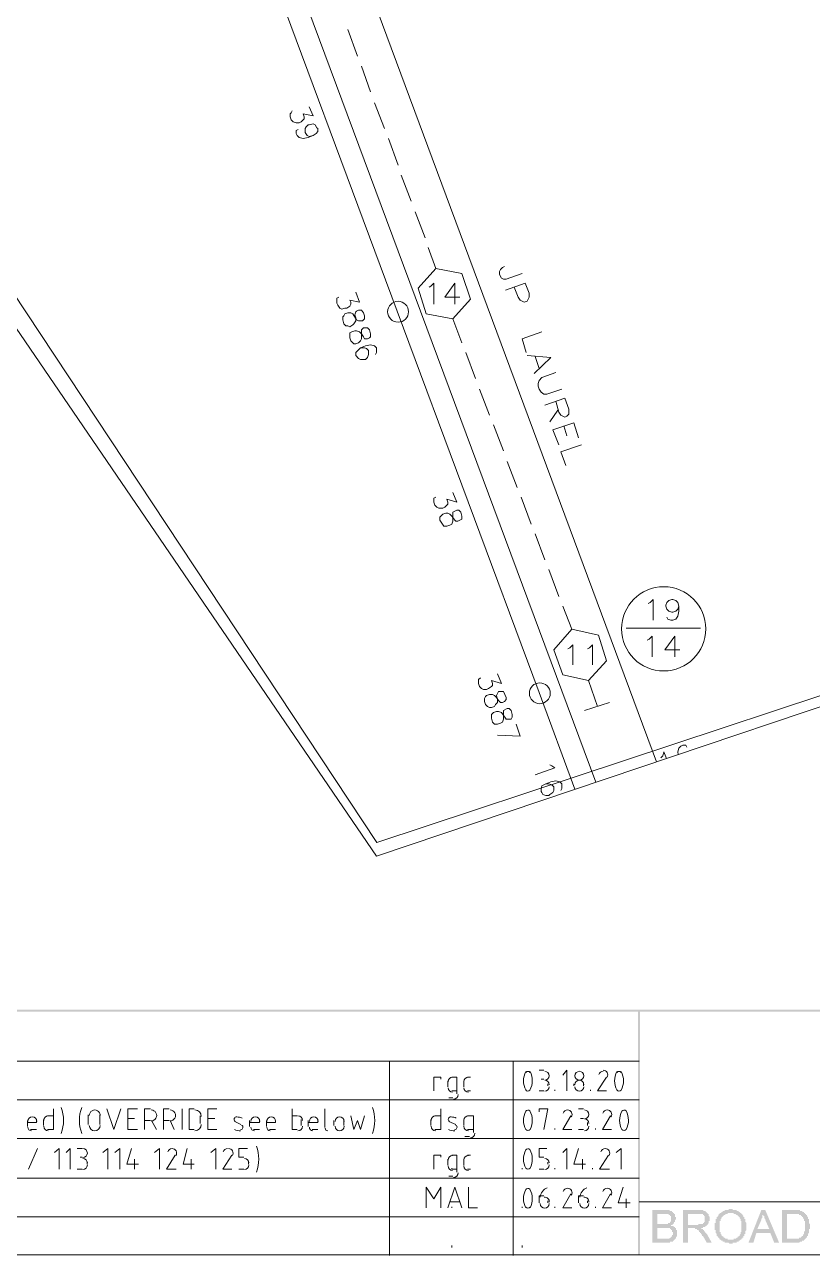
# Model space of a CAD drawing. Header units: millimetres. Extents: x 3.6 to 37.8, y 0.6 to 28.7.
# Drawn here: x 29.47 to 32.78, y 0.59 to 5.77 of the extents above; entities that cross this region are included whole.
import ezdxf

# ---------------------------------------------------------------- set-up
doc = ezdxf.new("R2010")
doc.units = ezdxf.units.MM
for name, color, linetype in [('PDF_Batangas$Geomap$BOUNDARY-NODE', 3, 'Continuous'), ('PDF_Batangas$Geomap$NAME-ROAD', 7, 'Continuous'), ('PDF_Batangas$Geomap$Passives-TapOffs', 7, 'Continuous'), ('PDF_Batangas$Geomap$POLE', 7, 'Continuous'), ('PDF_Batangas$Geomap$STRAND', 7, 'Continuous'), ('PDF_Batangas$Geomap$Symbols-SelfTerminating', 7, 'Continuous'), ('PDF_FRAME-TB', 7, 'Continuous')]:
    doc.layers.add(name, color=color, linetype=linetype)
for name, color, linetype, true_color in [('PDF_Batangas$Geomap$Cable-565', 23, 'Continuous', 0xdd8a6e), ('PDF_Batangas$Geomap$ROAD', 8, 'Continuous', 0x808080), ('PDF_Batangas$Geomap$Symbols-EndOfLine', 15, 'Continuous', 0x954a4a)]:
    doc.layers.add(name, color=color, linetype=linetype, true_color=true_color)

msp = doc.modelspace()

# ---------------------------------------------------------------- hatches: boundary and pattern name
at = {"layer": 'PDF_FRAME-TB', "true_color": 0x808080, "transparency": 33554559}
h = msp.add_hatch(color=8, dxfattribs=at)
h.paths.add_polyline_path([(32.11, 0.6474), (32.11, 0.7849), (32.1641, 0.7849), (32.1641, 0.7849), (32.1683, 0.7849), (32.1683, 0.7849), (32.1725, 0.7849), (32.1725, 0.7849), (32.1766, 0.7849), (32.1766, 0.7849), (32.1808, 0.7849), (32.1808, 0.7849), (32.1808, 0.7849), (32.185, 0.7807), (32.185, 0.7807), (32.1891, 0.7807), (32.1891, 0.7807), (32.1891, 0.7807), (32.1933, 0.7807), (32.1933, 0.7766), (32.1933, 0.7766), (32.1975, 0.7766), (32.1975, 0.7766), (32.1975, 0.7724), (32.2017, 0.7724), (32.2017, 0.7724), (32.2017, 0.7682), (32.2017, 0.7682), (32.2058, 0.7682), (32.2058, 0.7641), (32.2058, 0.7641), (32.2058, 0.7599), (32.2058, 0.7599), (32.2058, 0.7557), (32.2058, 0.7557), (32.21, 0.7557), (32.21, 0.7516), (32.21, 0.7516), (32.21, 0.7516), (32.21, 0.7474), (32.21, 0.7474), (32.2058, 0.7432), (32.2058, 0.7432), (32.2058, 0.7391), (32.2058, 0.7391), (32.2058, 0.7391), (32.2058, 0.7349), (32.2017, 0.7349), (32.2017, 0.7349), (32.2017, 0.7307), (32.2017, 0.7307), (32.2017, 0.7307), (32.1975, 0.7265), (32.1975, 0.7265), (32.1975, 0.7265), (32.1933, 0.7224), (32.1933, 0.7224), (32.1891, 0.7224), (32.1891, 0.7224), (32.1891, 0.7224), (32.1891, 0.7182), (32.1933, 0.7182), (32.1933, 0.7182), (32.1975, 0.7182), (32.1975, 0.7182), (32.2017, 0.714), (32.2017, 0.714), (32.2017, 0.714), (32.2058, 0.714), (32.2058, 0.7099), (32.2058, 0.7099), (32.21, 0.7099), (32.21, 0.7099), (32.21, 0.7057), (32.21, 0.7057), (32.21, 0.7015), (32.21, 0.7015), (32.2142, 0.7015), (32.2142, 0.6974), (32.2142, 0.6974), (32.2142, 0.6932), (32.2142, 0.6932), (32.2142, 0.689), (32.2142, 0.689), (32.2142, 0.689), (32.2142, 0.6849), (32.2142, 0.6849), (32.2142, 0.6807), (32.2142, 0.6807), (32.2142, 0.6765), (32.2142, 0.6765), (32.2142, 0.6724), (32.2142, 0.6724), (32.21, 0.6724), (32.21, 0.6682), (32.21, 0.6682), (32.21, 0.664), (32.2058, 0.664), (32.2058, 0.664), (32.2058, 0.6599), (32.2058, 0.6599), (32.2017, 0.6599), (32.2017, 0.6557), (32.2017, 0.6557), (32.1975, 0.6557), (32.1975, 0.6557), (32.1975, 0.6515), (32.1933, 0.6515), (32.1933, 0.6515), (32.1891, 0.6515), (32.1891, 0.6515), (32.185, 0.6515), (32.185, 0.6515), (32.185, 0.6474), (32.1808, 0.6474), (32.1808, 0.6474), (32.1808, 0.6474), (32.1766, 0.6474), (32.1766, 0.6474), (32.1725, 0.6474), (32.1725, 0.6474), (32.1683, 0.6474), (32.1683, 0.6474), (32.1641, 0.6474), (32.1641, 0.6474)], flags=0)
h.paths.add_polyline_path([(32.1308, 0.7265), (32.16, 0.7265), (32.16, 0.7265), (32.1641, 0.7265), (32.1641, 0.7265), (32.1683, 0.7265), (32.1683, 0.7265), (32.1725, 0.7265), (32.1725, 0.7265), (32.1766, 0.7265), (32.1766, 0.7307), (32.1766, 0.7307), (32.1766, 0.7307), (32.1808, 0.7307), (32.1808, 0.7307), (32.185, 0.7307), (32.185, 0.7349), (32.185, 0.7349), (32.185, 0.7349), (32.1891, 0.7391), (32.1891, 0.7391), (32.1891, 0.7391), (32.1891, 0.7432), (32.1891, 0.7432), (32.1891, 0.7474), (32.1891, 0.7474), (32.1891, 0.7516), (32.1891, 0.7516), (32.1891, 0.7516), (32.1891, 0.7557), (32.1891, 0.7557), (32.1891, 0.7599), (32.185, 0.7599), (32.185, 0.7599), (32.185, 0.7641), (32.185, 0.7641), (32.1808, 0.7641), (32.1808, 0.7641), (32.1766, 0.7682), (32.1766, 0.7682), (32.1766, 0.7682), (32.1766, 0.7682), (32.1725, 0.7682), (32.1725, 0.7682), (32.1683, 0.7682), (32.1683, 0.7682), (32.1683, 0.7682), (32.1641, 0.7682), (32.16, 0.7682), (32.16, 0.7682), (32.1558, 0.7682), (32.1308, 0.7682)], flags=0)
h.paths.add_polyline_path([(32.1308, 0.664), (32.1641, 0.664), (32.1641, 0.664), (32.1683, 0.664), (32.1725, 0.664), (32.1725, 0.664), (32.1725, 0.664), (32.1766, 0.664), (32.1766, 0.664), (32.1766, 0.664), (32.1808, 0.664), (32.1808, 0.664), (32.185, 0.6682), (32.185, 0.6682), (32.185, 0.6682), (32.1891, 0.6682), (32.1891, 0.6682), (32.1891, 0.6724), (32.1933, 0.6724), (32.1933, 0.6765), (32.1933, 0.6765), (32.1933, 0.6765), (32.1933, 0.6807), (32.1933, 0.6807), (32.1975, 0.6807), (32.1975, 0.6849), (32.1975, 0.6849), (32.1975, 0.689), (32.1975, 0.689), (32.1975, 0.6932), (32.1975, 0.6932), (32.1933, 0.6932), (32.1933, 0.6974), (32.1933, 0.6974), (32.1933, 0.7015), (32.1933, 0.7015), (32.1891, 0.7015), (32.1891, 0.7015), (32.1891, 0.7057), (32.185, 0.7057), (32.185, 0.7057), (32.185, 0.7099), (32.1808, 0.7099), (32.1808, 0.7099), (32.1808, 0.7099), (32.1766, 0.7099), (32.1766, 0.7099), (32.1766, 0.7099), (32.1725, 0.7099), (32.1725, 0.7099), (32.1683, 0.7099), (32.1683, 0.7099), (32.1641, 0.7099), (32.1641, 0.7099), (32.16, 0.7099), (32.1308, 0.7099)], flags=0)
h = msp.add_hatch(color=8, dxfattribs=at)
h.paths.add_polyline_path([(32.2392, 0.6474), (32.2392, 0.7849), (32.3017, 0.7849), (32.3058, 0.7849), (32.3058, 0.7849), (32.31, 0.7849), (32.31, 0.7849), (32.3142, 0.7849), (32.3142, 0.7849), (32.3183, 0.7849), (32.3183, 0.7849), (32.3225, 0.7849), (32.3225, 0.7849), (32.3225, 0.7849), (32.3267, 0.7807), (32.3267, 0.7807), (32.3267, 0.7807), (32.3308, 0.7807), (32.3308, 0.7807), (32.3308, 0.7807), (32.335, 0.7807), (32.335, 0.7766), (32.3392, 0.7766), (32.3392, 0.7766), (32.3392, 0.7724), (32.3434, 0.7724), (32.3434, 0.7724), (32.3434, 0.7682), (32.3434, 0.7682), (32.3475, 0.7682), (32.3475, 0.7641), (32.3475, 0.7641), (32.3475, 0.7599), (32.3475, 0.7599), (32.3475, 0.7599), (32.3517, 0.7557), (32.3517, 0.7557), (32.3517, 0.7516), (32.3517, 0.7516), (32.3517, 0.7474), (32.3517, 0.7474), (32.3517, 0.7474), (32.3517, 0.7432), (32.3517, 0.7432), (32.3517, 0.7391), (32.3475, 0.7391), (32.3475, 0.7349), (32.3475, 0.7349), (32.3475, 0.7307), (32.3475, 0.7307), (32.3475, 0.7307), (32.3434, 0.7265), (32.3434, 0.7265), (32.3434, 0.7265), (32.3434, 0.7224), (32.3392, 0.7224), (32.3392, 0.7224), (32.3392, 0.7224), (32.3392, 0.7182), (32.335, 0.7182), (32.335, 0.7182), (32.335, 0.7182), (32.3308, 0.714), (32.3308, 0.714), (32.3267, 0.714), (32.3267, 0.714), (32.3225, 0.714), (32.3225, 0.714), (32.3225, 0.7099), (32.3183, 0.7099), (32.3183, 0.7099), (32.3142, 0.7099), (32.31, 0.7099), (32.31, 0.7099), (32.3142, 0.7099), (32.3142, 0.7099), (32.3183, 0.7057), (32.3183, 0.7057), (32.3225, 0.7057), (32.3225, 0.7057), (32.3225, 0.7015), (32.3225, 0.7015), (32.3267, 0.7015), (32.3267, 0.6974), (32.3267, 0.6974), (32.3308, 0.6974), (32.3308, 0.6932), (32.3308, 0.6932), (32.3308, 0.6932), (32.335, 0.689), (32.335, 0.689), (32.335, 0.689), (32.3392, 0.6849), (32.3392, 0.6849), (32.36, 0.6474), (32.3392, 0.6474), (32.3225, 0.6765), (32.3183, 0.6765), (32.3183, 0.6807), (32.3183, 0.6807), (32.3142, 0.6849), (32.3142, 0.6849), (32.3142, 0.689), (32.3142, 0.689), (32.31, 0.689), (32.31, 0.6932), (32.31, 0.6932), (32.31, 0.6932), (32.3058, 0.6932), (32.3058, 0.6974), (32.3058, 0.6974), (32.3017, 0.7015), (32.3017, 0.7015), (32.3017, 0.7015), (32.2975, 0.7015), (32.2975, 0.7057), (32.2975, 0.7057), (32.2933, 0.7057), (32.2933, 0.7057), (32.2892, 0.7057), (32.2892, 0.7099), (32.2892, 0.7099), (32.285, 0.7099), (32.285, 0.7099), (32.2808, 0.7099), (32.2808, 0.7099), (32.2808, 0.7099), (32.26, 0.7099), (32.26, 0.6474)], flags=0)
h.paths.add_polyline_path([(32.26, 0.7224), (32.2975, 0.7224), (32.3017, 0.7224), (32.3017, 0.7224), (32.3058, 0.7265), (32.3058, 0.7265), (32.31, 0.7265), (32.31, 0.7265), (32.3142, 0.7265), (32.3142, 0.7265), (32.3142, 0.7265), (32.3183, 0.7265), (32.3183, 0.7265), (32.3183, 0.7265), (32.3225, 0.7265), (32.3225, 0.7307), (32.3225, 0.7307), (32.3267, 0.7307), (32.3267, 0.7349), (32.3267, 0.7349), (32.3267, 0.7349), (32.3308, 0.7349), (32.3308, 0.7391), (32.3308, 0.7391), (32.3308, 0.7432), (32.3308, 0.7432), (32.3308, 0.7474), (32.3308, 0.7474), (32.3308, 0.7516), (32.3308, 0.7516), (32.3308, 0.7516), (32.3308, 0.7557), (32.3308, 0.7557), (32.3308, 0.7599), (32.3267, 0.7599), (32.3267, 0.7599), (32.3267, 0.7641), (32.3267, 0.7641), (32.3225, 0.7641), (32.3225, 0.7641), (32.3225, 0.7682), (32.3183, 0.7682), (32.3183, 0.7682), (32.3142, 0.7682), (32.3142, 0.7682), (32.3142, 0.7682), (32.31, 0.7682), (32.31, 0.7682), (32.3058, 0.7682), (32.3017, 0.7682), (32.3017, 0.7682), (32.26, 0.7682)], flags=0)
h = msp.add_hatch(color=8, dxfattribs=at)
h.paths.add_polyline_path([(32.3725, 0.714), (32.3725, 0.7182), (32.3725, 0.7182), (32.3725, 0.7224), (32.3725, 0.7224), (32.3725, 0.7266), (32.3725, 0.7266), (32.3725, 0.7307), (32.3767, 0.7307), (32.3767, 0.7349), (32.3767, 0.7349), (32.3767, 0.7391), (32.3767, 0.7391), (32.3767, 0.7391), (32.3767, 0.7432), (32.3767, 0.7432), (32.3767, 0.7474), (32.3809, 0.7474), (32.3809, 0.7474), (32.3809, 0.7516), (32.3809, 0.7516), (32.3809, 0.7557), (32.3809, 0.7557), (32.385, 0.7557), (32.385, 0.7599), (32.385, 0.7599), (32.385, 0.7599), (32.3892, 0.7641), (32.3892, 0.7641), (32.3892, 0.7641), (32.3892, 0.7682), (32.3934, 0.7682), (32.3934, 0.7682), (32.3934, 0.7724), (32.3975, 0.7724), (32.3975, 0.7724), (32.3975, 0.7724), (32.4017, 0.7766), (32.4017, 0.7766), (32.4017, 0.7766), (32.4059, 0.7766), (32.4059, 0.7807), (32.41, 0.7807), (32.41, 0.7807), (32.41, 0.7807), (32.4142, 0.7807), (32.4142, 0.7849), (32.4184, 0.7849), (32.4184, 0.7849), (32.4184, 0.7849), (32.4225, 0.7849), (32.4225, 0.7849), (32.4267, 0.7849), (32.4267, 0.7849), (32.4309, 0.7849), (32.4309, 0.7891), (32.435, 0.7891), (32.435, 0.7891), (32.4392, 0.7891), (32.4392, 0.7891), (32.4392, 0.7891), (32.4434, 0.7891), (32.4434, 0.7891), (32.4434, 0.7891), (32.4475, 0.7891), (32.4475, 0.7849), (32.4517, 0.7849), (32.4517, 0.7849), (32.4559, 0.7849), (32.4559, 0.7849), (32.46, 0.7849), (32.46, 0.7849), (32.4642, 0.7849), (32.4642, 0.7849), (32.4642, 0.7807), (32.4684, 0.7807), (32.4684, 0.7807), (32.4725, 0.7807), (32.4725, 0.7807), (32.4725, 0.7766), (32.4767, 0.7766), (32.4767, 0.7766), (32.4767, 0.7766), (32.4809, 0.7724), (32.4809, 0.7724), (32.485, 0.7724), (32.485, 0.7724), (32.485, 0.7682), (32.4892, 0.7682), (32.4892, 0.7682), (32.4892, 0.7641), (32.4892, 0.7641), (32.4934, 0.7599), (32.4934, 0.7599), (32.4934, 0.7599), (32.4934, 0.7557), (32.4976, 0.7557), (32.4976, 0.7557), (32.4976, 0.7516), (32.4976, 0.7516), (32.4976, 0.7516), (32.4976, 0.7474), (32.5017, 0.7474), (32.5017, 0.7432), (32.5017, 0.7432), (32.5017, 0.7391), (32.5017, 0.7391), (32.5017, 0.7391), (32.5017, 0.7349), (32.5017, 0.7349), (32.5059, 0.7307), (32.5059, 0.7307), (32.5059, 0.7266), (32.5059, 0.7266), (32.5059, 0.7224), (32.5059, 0.7224), (32.5059, 0.7182), (32.5059, 0.7182), (32.5059, 0.714), (32.5059, 0.714), (32.5059, 0.7099), (32.5059, 0.7099), (32.5059, 0.7099), (32.5059, 0.7057), (32.5059, 0.7057), (32.5059, 0.7015), (32.5059, 0.7015), (32.5017, 0.6974), (32.5017, 0.6974), (32.5017, 0.6932), (32.5017, 0.6932), (32.5017, 0.689), (32.5017, 0.689), (32.5017, 0.689), (32.5017, 0.6849), (32.4976, 0.6849), (32.4976, 0.6807), (32.4976, 0.6807), (32.4976, 0.6807), (32.4976, 0.6765), (32.4976, 0.6765), (32.4934, 0.6765), (32.4934, 0.6724), (32.4934, 0.6724), (32.4934, 0.6682), (32.4892, 0.6682), (32.4892, 0.6682), (32.4892, 0.664), (32.485, 0.664), (32.485, 0.664), (32.485, 0.6599), (32.4809, 0.6599), (32.4809, 0.6599), (32.4809, 0.6599), (32.4767, 0.6557), (32.4767, 0.6557), (32.4767, 0.6557), (32.4725, 0.6557), (32.4725, 0.6515), (32.4725, 0.6515), (32.4684, 0.6515), (32.4684, 0.6515), (32.4642, 0.6515), (32.4642, 0.6515), (32.4642, 0.6474), (32.46, 0.6474), (32.46, 0.6474), (32.4559, 0.6474), (32.4559, 0.6474), (32.4517, 0.6474), (32.4517, 0.6474), (32.4475, 0.6474), (32.4475, 0.6474), (32.4475, 0.6432), (32.4434, 0.6432), (32.4434, 0.6432), (32.4392, 0.6432), (32.4392, 0.6432), (32.4392, 0.6432), (32.435, 0.6432), (32.435, 0.6432), (32.4309, 0.6474), (32.4309, 0.6474), (32.4267, 0.6474), (32.4267, 0.6474), (32.4225, 0.6474), (32.4225, 0.6474), (32.4184, 0.6474), (32.4184, 0.6474), (32.4184, 0.6474), (32.4142, 0.6474), (32.4142, 0.6515), (32.41, 0.6515), (32.41, 0.6515), (32.41, 0.6515), (32.4059, 0.6515), (32.4059, 0.6557), (32.4059, 0.6557), (32.4017, 0.6557), (32.4017, 0.6557), (32.4017, 0.6557), (32.3975, 0.6599), (32.3975, 0.6599), (32.3934, 0.6599), (32.3934, 0.664), (32.3934, 0.664), (32.3934, 0.664), (32.3892, 0.6682), (32.3892, 0.6682), (32.3892, 0.6682), (32.385, 0.6724), (32.385, 0.6724), (32.385, 0.6724), (32.385, 0.6765), (32.3809, 0.6765), (32.3809, 0.6807), (32.3809, 0.6807), (32.3809, 0.6807), (32.3809, 0.6849), (32.3809, 0.6849), (32.3767, 0.689), (32.3767, 0.689), (32.3767, 0.689), (32.3767, 0.6932), (32.3767, 0.6932), (32.3767, 0.6974), (32.3767, 0.6974), (32.3767, 0.7015), (32.3725, 0.7015), (32.3725, 0.7057), (32.3725, 0.7057), (32.3725, 0.7057), (32.3725, 0.7099), (32.3725, 0.7099), (32.3725, 0.714), (32.3725, 0.714)], flags=0)
h.paths.add_polyline_path([(32.3934, 0.714), (32.3934, 0.7099), (32.3934, 0.7099), (32.3934, 0.7057), (32.3934, 0.7057), (32.3934, 0.7015), (32.3934, 0.7015), (32.3934, 0.7015), (32.3934, 0.6974), (32.3934, 0.6974), (32.3934, 0.6932), (32.3975, 0.6932), (32.3975, 0.689), (32.3975, 0.689), (32.3975, 0.689), (32.3975, 0.6849), (32.3975, 0.6849), (32.4017, 0.6807), (32.4017, 0.6807), (32.4017, 0.6807), (32.4017, 0.6765), (32.4059, 0.6765), (32.4059, 0.6765), (32.4059, 0.6765), (32.4059, 0.6724), (32.41, 0.6724), (32.41, 0.6724), (32.41, 0.6682), (32.4142, 0.6682), (32.4142, 0.6682), (32.4142, 0.6682), (32.4184, 0.664), (32.4184, 0.664), (32.4225, 0.664), (32.4225, 0.664), (32.4225, 0.664), (32.4267, 0.664), (32.4267, 0.6599), (32.4309, 0.6599), (32.4309, 0.6599), (32.435, 0.6599), (32.435, 0.6599), (32.4392, 0.6599), (32.4392, 0.6599), (32.4392, 0.6599), (32.4434, 0.6599), (32.4434, 0.6599), (32.4434, 0.6599), (32.4475, 0.6599), (32.4475, 0.6599), (32.4517, 0.6599), (32.4517, 0.664), (32.4559, 0.664), (32.4559, 0.664), (32.4559, 0.664), (32.46, 0.664), (32.46, 0.664), (32.4642, 0.6682), (32.4642, 0.6682), (32.4642, 0.6682), (32.4684, 0.6682), (32.4684, 0.6724), (32.4684, 0.6724), (32.4725, 0.6724), (32.4725, 0.6765), (32.4725, 0.6765), (32.4725, 0.6765), (32.4767, 0.6765), (32.4767, 0.6807), (32.4767, 0.6807), (32.4767, 0.6807), (32.4809, 0.6849), (32.4809, 0.6849), (32.4809, 0.6849), (32.4809, 0.689), (32.4809, 0.689), (32.4809, 0.6932), (32.485, 0.6932), (32.485, 0.6932), (32.485, 0.6974), (32.485, 0.6974), (32.485, 0.7015), (32.485, 0.7015), (32.485, 0.7057), (32.485, 0.7057), (32.485, 0.7099), (32.485, 0.7099), (32.485, 0.714), (32.485, 0.714), (32.485, 0.714), (32.485, 0.7182), (32.485, 0.7224), (32.485, 0.7224), (32.485, 0.7224), (32.485, 0.7266), (32.485, 0.7266), (32.485, 0.7307), (32.485, 0.7307), (32.485, 0.7349), (32.485, 0.7349), (32.485, 0.7391), (32.485, 0.7391), (32.4809, 0.7391), (32.4809, 0.7432), (32.4809, 0.7432), (32.4809, 0.7474), (32.4809, 0.7474), (32.4809, 0.7474), (32.4767, 0.7516), (32.4767, 0.7516), (32.4767, 0.7557), (32.4767, 0.7557), (32.4725, 0.7557), (32.4725, 0.7599), (32.4725, 0.7599), (32.4684, 0.7599), (32.4684, 0.7641), (32.4684, 0.7641), (32.4642, 0.7641), (32.4642, 0.7641), (32.4642, 0.7641), (32.46, 0.7682), (32.46, 0.7682), (32.4559, 0.7682), (32.4559, 0.7682), (32.4559, 0.7682), (32.4517, 0.7682), (32.4517, 0.7724), (32.4475, 0.7724), (32.4475, 0.7724), (32.4434, 0.7724), (32.4434, 0.7724), (32.4392, 0.7724), (32.4392, 0.7724), (32.4392, 0.7724), (32.435, 0.7724), (32.435, 0.7724), (32.4309, 0.7724), (32.4309, 0.7724), (32.4267, 0.7724), (32.4267, 0.7682), (32.4225, 0.7682), (32.4225, 0.7682), (32.4225, 0.7682), (32.4184, 0.7682), (32.4184, 0.7682), (32.4142, 0.7641), (32.4142, 0.7641), (32.4142, 0.7641), (32.41, 0.7641), (32.41, 0.7599), (32.41, 0.7599), (32.4059, 0.7599), (32.4059, 0.7599), (32.4059, 0.7557), (32.4059, 0.7557), (32.4017, 0.7557), (32.4017, 0.7557), (32.4017, 0.7516), (32.4017, 0.7516), (32.4017, 0.7516), (32.3975, 0.7474), (32.3975, 0.7474), (32.3975, 0.7474), (32.3975, 0.7432), (32.3975, 0.7432), (32.3975, 0.7391), (32.3934, 0.7391), (32.3934, 0.7349), (32.3934, 0.7349), (32.3934, 0.7349), (32.3934, 0.7307), (32.3934, 0.7307), (32.3934, 0.7266), (32.3934, 0.7266), (32.3934, 0.7224), (32.3934, 0.7182), (32.3934, 0.7182), (32.3934, 0.714), (32.3934, 0.714)], flags=0)
h = msp.add_hatch(color=8, dxfattribs=at)
h.paths.add_polyline_path([(32.5142, 0.6474), (32.5684, 0.7849), (32.5851, 0.7849), (32.6434, 0.6474), (32.6226, 0.6474), (32.6059, 0.689), (32.5476, 0.689), (32.5351, 0.6474)], flags=0)
h.paths.add_polyline_path([(32.5517, 0.7057), (32.6017, 0.7057), (32.5851, 0.7432), (32.5851, 0.7432), (32.5851, 0.7474), (32.5851, 0.7474), (32.5809, 0.7516), (32.5809, 0.7516), (32.5809, 0.7557), (32.5809, 0.7557), (32.5809, 0.7599), (32.5809, 0.7599), (32.5767, 0.7599), (32.5767, 0.7641), (32.5767, 0.7641), (32.5767, 0.7682), (32.5767, 0.7682), (32.5767, 0.7682), (32.5767, 0.7724), (32.5767, 0.7682), (32.5767, 0.7682), (32.5767, 0.7641), (32.5726, 0.7641), (32.5726, 0.7599), (32.5726, 0.7599), (32.5726, 0.7557), (32.5726, 0.7557), (32.5726, 0.7557), (32.5726, 0.7516), (32.5726, 0.7516), (32.5684, 0.7474), (32.5684, 0.7474), (32.5684, 0.7432), (32.5684, 0.7432)], flags=0)
h = msp.add_hatch(color=8, dxfattribs=at)
h.paths.add_polyline_path([(32.6559, 0.6474), (32.6559, 0.7849), (32.7059, 0.7849), (32.7059, 0.7849), (32.7101, 0.7849), (32.7101, 0.7849), (32.7143, 0.7849), (32.7143, 0.7849), (32.7184, 0.7849), (32.7184, 0.7849), (32.7226, 0.7849), (32.7226, 0.7849), (32.7268, 0.7849), (32.7268, 0.7849), (32.7268, 0.7849), (32.7309, 0.7849), (32.7309, 0.7807), (32.7351, 0.7807), (32.7351, 0.7807), (32.7351, 0.7807), (32.7393, 0.7807), (32.7393, 0.7807), (32.7434, 0.7766), (32.7434, 0.7766), (32.7434, 0.7766), (32.7476, 0.7766), (32.7476, 0.7724), (32.7476, 0.7724), (32.7518, 0.7724), (32.7518, 0.7724), (32.7518, 0.7682), (32.7559, 0.7682), (32.7559, 0.7682), (32.7559, 0.7641), (32.7601, 0.7641), (32.7601, 0.7641), (32.7601, 0.7599), (32.7601, 0.7599), (32.7643, 0.7557), (32.7643, 0.7557), (32.7643, 0.7557), (32.7643, 0.7516), (32.7643, 0.7516), (32.7643, 0.7516), (32.7643, 0.7474), (32.7684, 0.7474), (32.7684, 0.7432), (32.7684, 0.7432), (32.7684, 0.7432), (32.7684, 0.7391), (32.7684, 0.7391), (32.7684, 0.7349), (32.7684, 0.7349), (32.7684, 0.7307), (32.7684, 0.7307), (32.7726, 0.7265), (32.7726, 0.7265), (32.7726, 0.7224), (32.7726, 0.7224), (32.7726, 0.7182), (32.7726, 0.7182), (32.7726, 0.7182), (32.7726, 0.714), (32.7726, 0.714), (32.7726, 0.7099), (32.7726, 0.7099), (32.7726, 0.7057), (32.7684, 0.7057), (32.7684, 0.7015), (32.7684, 0.7015), (32.7684, 0.6974), (32.7684, 0.6974), (32.7684, 0.6974), (32.7684, 0.6932), (32.7684, 0.6932), (32.7684, 0.689), (32.7684, 0.689), (32.7684, 0.689), (32.7643, 0.6849), (32.7643, 0.6849), (32.7643, 0.6807), (32.7643, 0.6807), (32.7643, 0.6765), (32.7601, 0.6765), (32.7601, 0.6724), (32.7601, 0.6724), (32.7601, 0.6724), (32.7601, 0.6682), (32.7559, 0.6682), (32.7559, 0.6682), (32.7559, 0.664), (32.7559, 0.664), (32.7518, 0.664), (32.7518, 0.6599), (32.7518, 0.6599), (32.7476, 0.6599), (32.7476, 0.6599), (32.7476, 0.6557), (32.7434, 0.6557), (32.7434, 0.6557), (32.7434, 0.6557), (32.7393, 0.6557), (32.7393, 0.6515), (32.7393, 0.6515), (32.7351, 0.6515), (32.7351, 0.6515), (32.7309, 0.6515), (32.7309, 0.6515), (32.7309, 0.6515), (32.7268, 0.6474), (32.7268, 0.6474), (32.7226, 0.6474), (32.7226, 0.6474), (32.7184, 0.6474), (32.7184, 0.6474), (32.7143, 0.6474), (32.7143, 0.6474), (32.7143, 0.6474), (32.7101, 0.6474), (32.7101, 0.6474), (32.7059, 0.6474)], flags=0)
h.paths.add_polyline_path([(32.6768, 0.664), (32.7059, 0.664), (32.7059, 0.664), (32.7101, 0.664), (32.7101, 0.664), (32.7143, 0.664), (32.7143, 0.664), (32.7184, 0.664), (32.7184, 0.664), (32.7226, 0.664), (32.7226, 0.664), (32.7226, 0.664), (32.7268, 0.664), (32.7268, 0.6682), (32.7268, 0.6682), (32.7309, 0.6682), (32.7309, 0.6682), (32.7351, 0.6682), (32.7351, 0.6724), (32.7351, 0.6724), (32.7393, 0.6724), (32.7393, 0.6724), (32.7393, 0.6765), (32.7393, 0.6765), (32.7434, 0.6765), (32.7434, 0.6807), (32.7434, 0.6807), (32.7434, 0.6807), (32.7476, 0.6849), (32.7476, 0.6849), (32.7476, 0.689), (32.7476, 0.689), (32.7476, 0.689), (32.7476, 0.6932), (32.7476, 0.6932), (32.7518, 0.6974), (32.7518, 0.6974), (32.7518, 0.6974), (32.7518, 0.7015), (32.7518, 0.7015), (32.7518, 0.7057), (32.7518, 0.7057), (32.7518, 0.7099), (32.7518, 0.7099), (32.7518, 0.714), (32.7518, 0.714), (32.7518, 0.7182), (32.7518, 0.7182), (32.7518, 0.7224), (32.7518, 0.7224), (32.7518, 0.7265), (32.7518, 0.7265), (32.7518, 0.7307), (32.7518, 0.7307), (32.7518, 0.7349), (32.7518, 0.7349), (32.7518, 0.7391), (32.7476, 0.7391), (32.7476, 0.7432), (32.7476, 0.7432), (32.7476, 0.7432), (32.7476, 0.7474), (32.7476, 0.7474), (32.7476, 0.7474), (32.7434, 0.7516), (32.7434, 0.7516), (32.7434, 0.7516), (32.7434, 0.7557), (32.7434, 0.7557), (32.7393, 0.7557), (32.7393, 0.7599), (32.7393, 0.7599), (32.7351, 0.7599), (32.7351, 0.7641), (32.7351, 0.7641), (32.7309, 0.7641), (32.7309, 0.7641), (32.7268, 0.7641), (32.7268, 0.7641), (32.7268, 0.7682), (32.7268, 0.7682), (32.7226, 0.7682), (32.7226, 0.7682), (32.7226, 0.7682), (32.7184, 0.7682), (32.7184, 0.7682), (32.7143, 0.7682), (32.7143, 0.7682), (32.7101, 0.7682), (32.7059, 0.7682), (32.7059, 0.7682), (32.7059, 0.7682), (32.6768, 0.7682)], flags=0)

# ---------------------------------------------------------------- linework, layer by layer
at = {"layer": 'PDF_Batangas$Geomap$BOUNDARY-NODE', "lineweight": 0}
msp.add_lwpolyline([(16.5246, 24.3841), (26.7411, 28.4328), (28.6664, 23.1193), (30.571, 23.8694), (32.0671, 19.6145), (30.025, 18.7185), (30.2146, 17.9288), (34.6967, 7.5935), (33.2319, 6.1433), (34.0758, 3.3657), (30.9523, 2.3301), (27.237, 7.9457), (12.4385, 6.5808), (10.3402, 10.2649), (8.817, 10.1232)], dxfattribs=at)
at = {"layer": 'PDF_Batangas$Geomap$Cable-565', "lineweight": 13}
for points in [[(30.871, 5.6369), (30.8293, 5.7494)], [(30.9252, 5.4869), (30.8877, 5.5952)], [(30.9835, 5.3327), (30.9419, 5.4411)], [(31.0419, 5.1785), (31.0002, 5.291)], [(31.096, 5.0285), (31.0544, 5.1368)], [(31.1544, 4.8743), (31.1127, 4.9826)], [(31.2002, 4.7451), (31.1669, 4.8326)], [(31.3086, 4.4325), (31.2711, 4.5326)], [(31.3669, 4.2825), (31.3253, 4.3909)], [(31.4253, 4.1283), (31.3836, 4.2367)], [(31.4836, 3.9783), (31.4419, 4.0866)], [(31.542, 3.8241), (31.5003, 3.9324)], [(31.6003, 3.6699), (31.5586, 3.7824)], [(31.6587, 3.5199), (31.617, 3.6282)], [(31.717, 3.3657), (31.6753, 3.4782)], [(31.7712, 3.2281), (31.7337, 3.324)]]:
    msp.add_lwpolyline(points, dxfattribs=at)
at = {"layer": 'PDF_Batangas$Geomap$NAME-ROAD', "lineweight": 9}
for points in [[(31.5628, 4.7243), (31.4961, 4.6993), (31.4836, 4.6993), (31.4753, 4.7034), (31.4669, 4.7201), (31.4669, 4.7326), (31.4711, 4.7409), (31.4795, 4.7493), (31.4878, 4.7534)], [(31.492, 4.6534), (31.5753, 4.6826), (31.592, 4.6409), (31.592, 4.6242), (31.5836, 4.6076), (31.5711, 4.6034), (31.5545, 4.6117), (31.5461, 4.6242), (31.5295, 4.6659)], [(31.5795, 4.3909), (31.5628, 4.4492), (31.6461, 4.4784)], [(31.5836, 4.3784), (31.6837, 4.37), (31.6128, 4.3033)], [(31.6336, 4.3242), (31.617, 4.3742)], [(31.7295, 4.2367), (31.667, 4.2158), (31.6545, 4.2158), (31.642, 4.2242), (31.6336, 4.2367), (31.6295, 4.2492), (31.6295, 4.2617), (31.6336, 4.2742), (31.6461, 4.2867), (31.7045, 4.3075)], [(31.6587, 4.17), (31.742, 4.1992), (31.7587, 4.1533), (31.7587, 4.1325), (31.7503, 4.1241), (31.742, 4.12), (31.7253, 4.1283), (31.717, 4.1408), (31.7045, 4.1867)], [(31.6795, 4.0991), (31.7128, 4.1491)], [(31.717, 4.0033), (31.692, 4.0658), (31.7795, 4.095), (31.8003, 4.0325)], [(31.7503, 4.0408), (31.7378, 4.0825)], [(31.7462, 3.9158), (31.7253, 3.9741), (31.8128, 4.0033)]]:
    msp.add_lwpolyline(points, dxfattribs=at)
at = {"layer": 'PDF_Batangas$Geomap$Passives-TapOffs', "lineweight": 9}
for points in [[(31.1252, 4.6617), (31.2002, 4.7451), (31.3086, 4.7243), (31.3461, 4.6159), (31.2711, 4.5326), (31.1586, 4.5534)], [(31.6962, 3.1406), (31.7712, 3.2281), (31.8837, 3.2031), (31.917, 3.0948), (31.842, 3.0114), (31.7337, 3.0364)]]:
    msp.add_lwpolyline(points, close=True, dxfattribs=at)
for points in [[(31.1711, 4.6659), (31.1794, 4.6701), (31.1919, 4.6826), (31.1919, 4.5951)], [(31.3003, 4.6242), (31.2377, 4.6242), (31.2794, 4.6826), (31.2794, 4.5951)], [(31.7545, 3.1448), (31.7628, 3.149), (31.7753, 3.1615), (31.7753, 3.0781)], [(31.8378, 3.1448), (31.8462, 3.149), (31.8587, 3.1615), (31.8587, 3.0781)]]:
    msp.add_lwpolyline(points, dxfattribs=at)
at = {"layer": 'PDF_Batangas$Geomap$POLE', "lineweight": 0}
for points in [[(30.8627, 4.6451), (30.8793, 4.6034), (30.8377, 4.6117), (30.8418, 4.6034), (30.8418, 4.5951), (30.8377, 4.5867), (30.8252, 4.5784), (30.8168, 4.5784), (30.8043, 4.5742), (30.796, 4.5784), (30.7877, 4.5909), (30.7835, 4.5992), (30.7835, 4.6201), (30.7918, 4.6242)], [(30.8835, 4.4117), (30.9043, 4.42), (30.9252, 4.4242), (30.9419, 4.42), (30.9502, 4.4117), (30.9502, 4.3909), (30.946, 4.3825)], [(31.4586, 3.0406), (31.4753, 2.9989), (31.4336, 3.0114), (31.4378, 2.9989), (31.4378, 2.9906), (31.4336, 2.9864), (31.4211, 2.9781), (31.4128, 2.9739), (31.4003, 2.9739), (31.3919, 2.9781), (31.3836, 2.9864), (31.3794, 2.9989), (31.3794, 3.0156), (31.3878, 3.0239)], [(31.5378, 2.8281), (31.5545, 2.7781), (31.4586, 2.7822)]]:
    msp.add_lwpolyline(points, dxfattribs=at)
for points in [[(30.896, 4.5576), (30.9002, 4.5451), (30.9002, 4.5326), (30.8918, 4.5242), (30.8752, 4.5242), (30.8668, 4.5284), (30.8502, 4.5534), (30.8418, 4.5576), (30.8293, 4.5576), (30.8168, 4.5534), (30.8127, 4.5451), (30.8085, 4.5409), (30.8085, 4.5284), (30.8127, 4.5117), (30.821, 4.5034), (30.8293, 4.5034), (30.8377, 4.4992), (30.8502, 4.5075), (30.8543, 4.5117), (30.8627, 4.5242), (30.8627, 4.5367), (30.8585, 4.5492), (30.8627, 4.5617), (30.8668, 4.5659), (30.8752, 4.5701), (30.8877, 4.5701)], [(30.921, 4.4867), (30.9252, 4.47), (30.9252, 4.4575), (30.921, 4.4534), (30.9127, 4.4492), (30.9002, 4.4492), (30.896, 4.4575), (30.8877, 4.47), (30.8793, 4.4784), (30.8668, 4.4825), (30.8585, 4.4825), (30.846, 4.4784), (30.8377, 4.4742), (30.8377, 4.4534), (30.8418, 4.4409), (30.8543, 4.4284), (30.8627, 4.4284), (30.8752, 4.4325), (30.8835, 4.4409), (30.8877, 4.4492), (30.8877, 4.4867), (30.896, 4.495), (30.9127, 4.495)], [(30.9002, 4.4117), (30.9085, 4.4075), (30.9168, 4.3992), (30.9168, 4.3825), (30.9127, 4.37), (30.9043, 4.3617), (30.8835, 4.3617), (30.8752, 4.3659), (30.8627, 4.3784), (30.8627, 4.3909), (30.8835, 4.4117)], [(31.4836, 2.9656), (31.4961, 2.9406), (31.4961, 2.9323), (31.4878, 2.9239), (31.4795, 2.9198), (31.4711, 2.9198), (31.4628, 2.9281), (31.4544, 2.9406), (31.4461, 2.9489), (31.4378, 2.9531), (31.4253, 2.9531), (31.4128, 2.9489), (31.4086, 2.9448), (31.4044, 2.9364), (31.4044, 2.9239), (31.4086, 2.9114), (31.4169, 2.9031), (31.4253, 2.8989), (31.4336, 2.8989), (31.4461, 2.9031), (31.4503, 2.9114), (31.4586, 2.9198), (31.4586, 2.9323), (31.4544, 2.9489), (31.4628, 2.9656)], [(31.517, 2.8864), (31.5211, 2.8697), (31.5211, 2.8572), (31.517, 2.8489), (31.4961, 2.8489), (31.492, 2.8531), (31.4753, 2.8781), (31.4628, 2.8823), (31.4544, 2.8823), (31.4419, 2.8781), (31.4336, 2.8697), (31.4336, 2.8531), (31.4378, 2.8364), (31.4461, 2.8281), (31.4586, 2.8281), (31.4711, 2.8322), (31.4795, 2.8364), (31.4836, 2.8489), (31.4836, 2.8864), (31.5003, 2.8948), (31.5086, 2.8948)]]:
    msp.add_lwpolyline(points, close=True, dxfattribs=at)
for centre in [(31.041, 4.5628), (31.6369, 2.9583)]:
    msp.add_circle(centre, 0.0438, dxfattribs=at)
at = {"layer": 'PDF_Batangas$Geomap$ROAD', "lineweight": 0}
for points in [[(31.8726, 2.5845), (29.2832, 9.5376), (29.1957, 9.7877), (27.0328, 16.0305), (26.9119, 16.4056), (26.3327, 18.2726)], [(30.821, 6.187), (32.1276, 2.6704)]]:
    msp.add_lwpolyline(points, dxfattribs=at)
at = {"layer": 'PDF_Batangas$Geomap$STRAND', "color": 254, "lineweight": 0, "true_color": 0xdcdcdc}
msp.add_lwpolyline([(32.7338, 8.3166), (31.7628, 7.4331), (30.4251, 6.212), (31.0377, 4.5659), (31.6336, 2.9614), (31.7843, 2.5547)], dxfattribs=at)
at = {"layer": 'PDF_Batangas$Geomap$STRAND', "lineweight": 0}
for points in [[(30.6668, 5.4244), (30.6835, 5.3869), (30.6418, 5.3952), (30.646, 5.3827), (30.646, 5.3744), (30.6335, 5.3619), (30.6251, 5.3577), (30.6126, 5.3577), (30.6001, 5.3619), (30.5918, 5.3702), (30.5876, 5.3827), (30.5876, 5.3952), (30.5918, 5.3994), (30.596, 5.4077)], [(30.6835, 5.3035), (30.6626, 5.2952), (30.6418, 5.291), (30.6251, 5.2952), (30.6168, 5.3035), (30.6126, 5.3119), (30.6126, 5.3244), (30.621, 5.3285)], [(31.2711, 3.8033), (31.2877, 3.7616), (31.2461, 3.7741), (31.2502, 3.7616), (31.2502, 3.7532), (31.2377, 3.7407), (31.2294, 3.7366), (31.2127, 3.7366), (31.2044, 3.7407), (31.1961, 3.7491), (31.1919, 3.7616), (31.1919, 3.7782), (31.2002, 3.7824)], [(32.1462, 2.6864), (32.1546, 2.6947), (32.1587, 2.7114), (32.1691, 2.6843)], [(32.2191, 2.7012), (32.2171, 2.7114), (32.2213, 2.7281), (32.2296, 2.7364), (32.2379, 2.7406), (32.2504, 2.7406), (32.2546, 2.7322)], [(31.6795, 2.6572), (31.6878, 2.653), (31.7003, 2.6447), (31.617, 2.6155)], [(31.6628, 2.578), (31.6837, 2.5864), (31.7045, 2.5905), (31.7212, 2.5864), (31.7295, 2.578), (31.7295, 2.5572), (31.7253, 2.5489)]]:
    msp.add_lwpolyline(points, dxfattribs=at)
for points in [[(30.6668, 5.2994), (30.6585, 5.3035), (30.6501, 5.316), (30.6501, 5.3327), (30.6543, 5.341), (30.6626, 5.3494), (30.6668, 5.3494), (30.6835, 5.3535), (30.6918, 5.3494), (30.7001, 5.3369), (30.7043, 5.3327), (30.7043, 5.3202), (30.696, 5.3119), (30.6835, 5.3035)], [(31.3044, 3.7199), (31.3086, 3.7032), (31.3086, 3.6907), (31.2919, 3.6824), (31.2836, 3.6824), (31.2794, 3.6866), (31.2669, 3.7032), (31.2586, 3.7116), (31.2502, 3.7157), (31.2419, 3.7157), (31.2294, 3.7116), (31.2169, 3.6991), (31.2169, 3.6866), (31.2336, 3.6616), (31.2461, 3.6616), (31.2586, 3.6657), (31.2669, 3.6699), (31.2711, 3.6824), (31.2711, 3.7199), (31.2877, 3.7282), (31.2961, 3.7282)], [(31.6753, 2.578), (31.6878, 2.5739), (31.6962, 2.5655), (31.6962, 2.5489), (31.692, 2.5405), (31.6795, 2.5322), (31.6753, 2.528), (31.6628, 2.528), (31.6503, 2.5322), (31.6461, 2.5405), (31.642, 2.5447), (31.642, 2.5572), (31.6461, 2.5697), (31.6628, 2.578)]]:
    msp.add_lwpolyline(points, close=True, dxfattribs=at)
at = {"layer": 'PDF_Batangas$Geomap$Symbols-EndOfLine', "lineweight": 0}
for points in [[(32.0921, 3.3365), (32.1004, 3.3407), (32.1129, 3.3532), (32.1129, 3.2657)], [(32.2213, 3.324), (32.2213, 3.3032), (32.2171, 3.2823), (32.2088, 3.2698), (32.1962, 3.2657), (32.1879, 3.2657), (32.1754, 3.2698), (32.1712, 3.2782)], [(32.3129, 3.2323), (32.0004, 3.2323)], [(32.0879, 3.1823), (32.0962, 3.1865), (32.1087, 3.199), (32.1087, 3.1115)], [(32.2254, 3.1406), (32.1629, 3.1406), (32.2046, 3.199), (32.2046, 3.1115)]]:
    msp.add_lwpolyline(points, dxfattribs=at)
msp.add_lwpolyline([(32.2171, 3.3115), (32.2088, 3.3032), (32.1962, 3.299), (32.1921, 3.299), (32.1796, 3.3032), (32.1712, 3.3115), (32.1671, 3.324), (32.1671, 3.3282), (32.1712, 3.3407), (32.1796, 3.349), (32.1921, 3.3532), (32.1962, 3.3532), (32.2088, 3.349), (32.2171, 3.3407), (32.2213, 3.324)], close=True, dxfattribs=at)
msp.add_circle((32.1579, 3.2292), 0.1771, dxfattribs=at)
at = {"layer": 'PDF_Batangas$Geomap$Symbols-SelfTerminating', "lineweight": 9}
for points in [[(31.8795, 2.9031), (31.842, 3.0114)], [(31.9295, 2.9198), (31.8253, 2.8864)]]:
    msp.add_lwpolyline(points, dxfattribs=at)
at = {"layer": 'PDF_FRAME-TB', "lineweight": 0, "const_width": 0.00417}
msp.add_lwpolyline([(37.7493, 28.6849), (37.7493, 0.5964), (3.5639, 0.5964), (3.5639, 28.6849)], close=True, dxfattribs=at)
at = {"layer": 'PDF_FRAME-TB', "color": 254, "lineweight": 0, "true_color": 0xdcdcdc}
msp.add_lwpolyline([(30.9502, 2.2738), (34.1299, 3.3448), (33.2673, 6.137), (34.7425, 7.5748), (30.2667, 17.9267), (30.1209, 18.6643), (32.1421, 19.577), (30.596, 23.9528), (28.6914, 23.186), (26.7786, 28.5286), (16.2267, 24.5362), (18.823, 17.7391), (8.7336, 13.43), (7.3167, 12.6507), (8.7336, 9.9585), (10.2381, 10.1377), (12.2634, 6.4204), (27.1453, 7.8498)], close=True, dxfattribs=at)
at = {"layer": 'PDF_FRAME-TB', "color": 8, "lineweight": 0, "true_color": 0x808080}
for points in [[(26.3535, 1.4111), (32.0546, 1.4111)], [(31.0044, 1.4111), (31.0044, 0.5943)], [(31.5253, 1.4111), (31.5253, 0.5943)], [(26.3535, 1.2486), (32.0546, 1.2486)], [(26.3535, 1.0861), (32.0546, 1.0861)], [(26.3535, 0.9194), (32.0546, 0.9194)], [(32.0546, 0.8194), (37.7514, 0.8194)], [(26.3535, 0.7569), (32.0546, 0.7569)]]:
    msp.add_lwpolyline(points, dxfattribs=at)
at = {"layer": 'PDF_FRAME-TB', "lineweight": 9}
for points in [[(31.5779, 1.3673, 0.251965), (31.5779, 1.2903, 0.503957), (31.5953, 1.2892, 0.251965), (31.596, 1.3673)], [(31.6765, 1.3121, 0.414213), (31.6578, 1.3309, 1), (31.6578, 1.3684)], [(31.9613, 1.3673, 0.251965), (31.9613, 1.2903, 0.503957), (31.9787, 1.2892, 0.251965), (31.9794, 1.3673)], [(31.7695, 1.1771, 0.590549), (31.7538, 1.2058, 0.338563), (31.7356, 1.1922)], [(31.8432, 1.1496, 0.414213), (31.8245, 1.1683, 1), (31.8245, 1.2058)], [(31.9362, 1.1771, 0.590549), (31.9205, 1.2058, 0.338563), (31.9023, 1.1922)], [(30.3856, 1.1717, 0.094476), (30.3635, 1.1766, 0.787413), (30.3564, 1.1572)], [(31.2858, 1.1717, 0.094476), (31.2637, 1.1766, 0.787413), (31.2566, 1.1572)], [(30.1067, 1.0146, 0.590549), (30.0909, 1.0433, 0.338563), (30.0727, 1.0296)], [(31.9279, 1.0146, 0.590549), (31.9122, 1.0433, 0.338563), (31.894, 1.0296)], [(31.596, 0.7943, 0.251965), (31.5953, 0.8724, 0.503957), (31.5779, 0.8713, 0.251965), (31.5779, 0.7943)], [(31.7695, 0.8479, 0.590549), (31.7538, 0.8766, 0.338563), (31.7356, 0.8629)], [(31.9362, 0.8479, 0.590549), (31.9205, 0.8766, 0.338563), (31.9023, 0.8629)]]:
    msp.add_lwpolyline(points, format="xyb", dxfattribs=at)
for points in [[(31.6336, 1.3736), (31.6545, 1.3736)], [(31.7503, 1.2861), (31.7503, 1.3736), (31.7337, 1.3528)], [(31.1919, 1.2861), (31.1919, 1.3445), (31.2211, 1.3445), (31.2211, 1.3361)], [(31.2502, 1.3278), (31.2502, 1.3028)], [(31.2877, 1.2736), (31.2877, 1.3445), (31.2669, 1.3445)], [(31.3169, 1.3028), (31.3169, 1.3278)], [(31.3336, 1.3445), (31.3461, 1.3445)], [(31.6545, 1.3361), (31.642, 1.3361)], [(31.6712, 1.3153), (31.6712, 1.307)], [(31.7795, 1.307), (31.7795, 1.3153)], [(31.8212, 1.3153), (31.8212, 1.307)], [(31.917, 1.3445), (31.8795, 1.2861), (31.917, 1.2861)], [(31.2544, 1.257), (31.2711, 1.257)], [(31.2669, 1.2861), (31.2877, 1.2861)], [(31.3461, 1.2861), (31.3336, 1.2861)], [(31.6545, 1.2861), (31.6336, 1.2861)], [(31.7003, 1.2861), (31.7003, 1.2903)], [(31.8504, 1.2861), (31.8504, 1.2903)], [(29.5916, 1.2111), (29.5916, 1.1236), (29.5666, 1.1236)], [(29.8166, 1.2111), (29.8458, 1.1236), (29.875, 1.2111)], [(29.9458, 1.1236), (29.9042, 1.1236), (29.9042, 1.2111), (29.9458, 1.2111)], [(29.975, 1.1236), (29.975, 1.2111), (30, 1.2111)], [(30.0542, 1.1236), (30.0542, 1.2111), (30.0792, 1.2111)], [(30.1334, 1.1236), (30.1334, 1.2111)], [(30.1834, 1.2111), (30.1625, 1.2111), (30.1625, 1.1236), (30.1834, 1.1236)], [(30.2792, 1.1236), (30.2417, 1.1236), (30.2417, 1.2111), (30.2792, 1.2111)], [(30.596, 1.2111), (30.596, 1.1236), (30.6168, 1.1236)], [(30.7335, 1.1319), (30.7335, 1.2111)], [(31.2211, 1.2111), (31.2211, 1.1236), (31.1961, 1.1236)], [(31.6545, 1.1236), (31.6712, 1.2111), (31.6336, 1.2111), (31.6336, 1.1986)], [(31.8003, 1.2111), (31.8212, 1.2111)], [(29.4833, 1.1361), (29.4833, 1.1611)], [(29.5208, 1.1611), (29.5208, 1.1528), (29.4833, 1.1528)], [(29.5499, 1.1403), (29.5499, 1.1653)], [(29.5666, 1.1819), (29.5916, 1.1819)], [(29.7375, 1.1444), (29.7375, 1.1861)], [(29.7875, 1.1861), (29.7875, 1.1444)], [(29.9333, 1.1694), (29.9042, 1.1694)], [(30, 1.1611), (29.975, 1.1611)], [(30.0042, 1.1611), (30.025, 1.1236)], [(30.0792, 1.1611), (30.0542, 1.1611)], [(30.0834, 1.1611), (30.1, 1.1236)], [(30.2084, 1.1486), (30.2084, 1.1819)], [(30.2709, 1.1694), (30.2417, 1.1694)], [(30.3542, 1.1569), (30.3792, 1.1444)], [(30.4168, 1.1361), (30.4168, 1.1611)], [(30.4584, 1.1611), (30.4584, 1.1528), (30.4168, 1.1528)], [(30.4876, 1.1361), (30.4876, 1.1611)], [(30.5251, 1.1611), (30.5251, 1.1528), (30.4876, 1.1528)], [(30.6168, 1.1819), (30.596, 1.1819)], [(30.6335, 1.1403), (30.6335, 1.1653)], [(30.6626, 1.1361), (30.6626, 1.1611)], [(30.7043, 1.1611), (30.7043, 1.1528), (30.6626, 1.1528)], [(30.771, 1.1403), (30.771, 1.1611)], [(30.8127, 1.1611), (30.8127, 1.1403)], [(30.8418, 1.1819), (30.8543, 1.1236), (30.871, 1.1611), (30.8835, 1.1236), (30.9002, 1.1819)], [(31.1794, 1.1403), (31.1794, 1.1653)], [(31.1961, 1.1819), (31.2211, 1.1819)], [(31.2544, 1.1569), (31.2836, 1.1444)], [(31.3169, 1.1653), (31.3169, 1.1403)], [(31.3586, 1.1111), (31.3586, 1.1819), (31.3336, 1.1819)], [(31.767, 1.1819), (31.7337, 1.1236), (31.7712, 1.1236)], [(31.8212, 1.1694), (31.8087, 1.1694)], [(31.8378, 1.1528), (31.8378, 1.1403)], [(31.9337, 1.1819), (31.9004, 1.1236), (31.9379, 1.1236)], [(29.5208, 1.1236), (29.4958, 1.1236)], [(30.4584, 1.1236), (30.4334, 1.1236)], [(30.5251, 1.1236), (30.5001, 1.1236)], [(30.7043, 1.1236), (30.6793, 1.1236)], [(31.3211, 1.0944), (31.3419, 1.0944)], [(31.3336, 1.1236), (31.3586, 1.1236)], [(31.7003, 1.1236), (31.7003, 1.1278)], [(31.8212, 1.1236), (31.8003, 1.1236)], [(31.8712, 1.1236), (31.8712, 1.1278)], [(29.4874, 0.9569), (29.5249, 1.0444)], [(29.6166, 0.9569), (29.6166, 1.0444), (29.5958, 1.0277)], [(29.6625, 0.9569), (29.6625, 1.0444), (29.6458, 1.0277)], [(29.6916, 1.0444), (29.7125, 1.0444)], [(29.8208, 0.9569), (29.8208, 1.0444), (29.8, 1.0277)], [(29.8708, 0.9569), (29.8708, 1.0444), (29.85, 1.0277)], [(29.9208, 1.0444), (29.9, 0.9777), (29.95, 0.9777)], [(30.0375, 0.9569), (30.0375, 1.0444), (30.0167, 1.0277)], [(30.1542, 1.0444), (30.1375, 0.9777), (30.1834, 0.9777)], [(30.2751, 0.9569), (30.2751, 1.0444), (30.2542, 1.0277)], [(30.3918, 1.0069), (30.3709, 1.0069), (30.3709, 1.0444), (30.4084, 1.0444)], [(31.6545, 1.0069), (31.6336, 1.0069), (31.6336, 1.0444), (31.667, 1.0444)], [(31.7503, 0.9569), (31.7503, 1.0444), (31.7337, 1.0277)], [(31.8003, 1.0444), (31.7795, 0.9777), (31.8295, 0.9777)], [(31.9795, 0.9569), (31.9795, 1.0444), (31.9587, 1.0277)], [(29.7125, 1.0069), (29.7041, 1.0069)], [(29.7333, 0.9861), (29.7333, 0.9777)], [(29.9333, 0.9986), (29.9333, 0.9569)], [(30.1042, 1.0152), (30.0667, 0.9569), (30.1084, 0.9569)], [(30.1709, 0.9986), (30.1709, 0.9569)], [(30.3417, 1.0152), (30.3042, 0.9569), (30.3417, 0.9569)], [(30.4126, 0.9777), (30.4126, 0.9861)], [(31.1919, 0.9569), (31.1919, 1.0152), (31.2211, 1.0152), (31.2211, 1.0069)], [(31.2502, 0.9986), (31.2502, 0.9736)], [(31.2877, 0.9444), (31.2877, 1.0152), (31.2669, 1.0152)], [(31.3169, 0.9736), (31.3169, 0.9986)], [(31.3336, 1.0152), (31.3461, 1.0152)], [(31.6712, 0.9777), (31.6712, 0.9861)], [(31.817, 0.9986), (31.817, 0.9569)], [(31.9254, 1.0152), (31.8879, 0.9569), (31.9295, 0.9569)], [(29.7125, 0.9569), (29.6916, 0.9569)], [(30.3709, 0.9569), (30.3918, 0.9569)], [(31.2877, 0.9569), (31.2669, 0.9569), (31.2669, 0.9611)], [(31.3461, 0.9569), (31.3336, 0.9569)], [(31.5628, 0.9569), (31.5628, 0.9611)], [(31.6336, 0.9569), (31.6545, 0.9569)], [(31.7003, 0.9569), (31.7003, 0.9611)], [(31.8587, 0.9569), (31.8587, 0.9611)], [(31.1586, 0.7944), (31.1586, 0.8819), (31.1919, 0.8319), (31.2211, 0.8819), (31.2211, 0.7944)], [(31.2502, 0.7944), (31.2794, 0.8819), (31.3086, 0.7944)], [(31.2544, 0.9277), (31.2711, 0.9277)], [(31.3378, 0.8819), (31.3378, 0.7944), (31.3753, 0.7944)], [(31.9879, 0.8819), (31.967, 0.8152), (32.017, 0.8152)], [(31.6545, 0.8444), (31.6336, 0.8444), (31.6336, 0.8152)], [(31.767, 0.8527), (31.7337, 0.7944), (31.7712, 0.7944)], [(31.8212, 0.8444), (31.8003, 0.8444), (31.8003, 0.8152)], [(31.9337, 0.8527), (31.9004, 0.7944), (31.9379, 0.7944)], [(32.0004, 0.8319), (32.0004, 0.7944)], [(31.3003, 0.8194), (31.2586, 0.8194)], [(31.2669, 0.7944), (31.2669, 0.7985)], [(31.5628, 0.7944), (31.5628, 0.7985)], [(31.6712, 0.8152), (31.6712, 0.8235)], [(31.7003, 0.7944), (31.7003, 0.7985)], [(31.8378, 0.8152), (31.8378, 0.8235)], [(31.8712, 0.7944), (31.8712, 0.7985)], [(31.2669, 0.6277), (31.2669, 0.636)], [(31.5628, 0.6277), (31.5628, 0.636)]]:
    msp.add_lwpolyline(points, dxfattribs=at)
for points in [[(31.596, 1.1236, 0.251965), (31.5953, 1.2016, 0.503957), (31.5779, 1.2006, 0.251965), (31.5779, 1.1236, 0.503957)], [(32.0002, 1.1236, 0.251965), (31.9996, 1.2016, 0.503957), (31.9821, 1.2006, 0.251965), (31.9821, 1.1236, 0.503957)], [(31.596, 0.961, 0.251965), (31.5953, 1.0391, 0.503957), (31.5779, 1.038, 0.251965), (31.5779, 0.961, 0.503957)]]:
    msp.add_lwpolyline(points, format="xyb", close=True, dxfattribs=at)
msp.add_circle((31.8036, 1.3496), 0.0188, dxfattribs=at)
for centre, radius, start, end in [((31.5869, 1.3579), 0.0104, 36.5077, 143.4923), ((31.9037, 1.3496), 0.0188, 89.4617, 164.2785), ((31.9037, 1.3538), 0.0188, 328.0079, 90.2637), ((31.9704, 1.3579), 0.0104, 36.5077, 143.4923), ((31.2702, 1.3246), 0.0188, 90, 180), ((31.2702, 1.2996), 0.0188, 180, 270), ((31.3369, 1.3246), 0.0188, 90, 180), ((31.3369, 1.2996), 0.0188, 180, 270), ((31.6578, 1.3038), 0.0188, 270, 360), ((31.8036, 1.3121), 0.0188, 0, 180), ((31.8036, 1.3038), 0.0188, 180, 360), ((31.2744, 1.2704), 0.0188, 270, 360), ((29.4781, 1.1621), 0.1563, 339.4721, 20.5279), ((29.8574, 1.1621), 0.1563, 159.4721, 200.5279), ((29.7657, 1.1829), 0.0229, 0, 180.0001), ((30.0032, 1.1829), 0.0229, 269.9999, 90.0001), ((30.0824, 1.1829), 0.0229, 269.9999, 90.0001), ((30.1866, 1.1787), 0.0271, 0, 90), ((30.7868, 1.1621), 0.1563, 339.4721, 20.5279), ((29.5031, 1.1579), 0.0188, 0, 180), ((29.5698, 1.1621), 0.0188, 90, 180), ((29.7657, 1.1412), 0.0229, 179.9999, 359.9999), ((30.1866, 1.1454), 0.0271, 270, 360), ((30.3783, 1.1329), 0.0104, 270.5272, 63.3967), ((30.4408, 1.1579), 0.0188, 0, 180), ((30.5075, 1.1579), 0.0188, 0, 180), ((30.6201, 1.1621), 0.0188, 0, 90), ((30.6867, 1.1579), 0.0188, 0, 180), ((30.7951, 1.1579), 0.0188, 0, 180), ((31.1993, 1.1621), 0.0188, 90, 180), ((31.2785, 1.1329), 0.0104, 270.5272, 63.3967), ((31.3369, 1.1621), 0.0188, 90, 180), ((29.499, 1.1329), 0.0146, 179.9999, 270.0001), ((29.5698, 1.1371), 0.0188, 180, 270), ((30.3742, 1.1662), 0.0479, 243.5614, 275.8284), ((30.4367, 1.1329), 0.0146, 179.9999, 270.0001), ((30.5034, 1.1329), 0.0146, 179.9999, 270.0001), ((30.6201, 1.1371), 0.0188, 270, 360), ((30.6826, 1.1329), 0.0146, 179.9999, 270.0001), ((30.7451, 1.1287), 0.0104, 180.0001, 269.9999), ((30.7951, 1.1371), 0.0188, 180, 360), ((31.1993, 1.1371), 0.0188, 180, 270), ((31.2744, 1.1662), 0.0479, 243.5614, 275.8284), ((31.3369, 1.1371), 0.0188, 180, 270), ((31.3452, 1.1079), 0.0188, 270, 360), ((31.8245, 1.1371), 0.0188, 270, 360), ((29.7157, 1.0245), 0.0188, 270, 90), ((30.3242, 1.0245), 0.0188, 89.4617, 164.2785), ((30.3283, 1.0245), 0.0188, 328.0079, 90.2637), ((30.2991, 0.9995), 0.1563, 339.4721, 20.5279), ((29.7157, 0.9829), 0.0188, 0, 90), ((30.395, 0.9829), 0.0188, 0, 90), ((31.2702, 0.9954), 0.0188, 90, 180), ((31.3369, 0.9954), 0.0188, 90, 180), ((31.6578, 0.9829), 0.0188, 0, 90), ((29.7157, 0.9745), 0.0188, 270, 360), ((30.395, 0.9745), 0.0188, 270, 360), ((31.2702, 0.9704), 0.0188, 180, 270), ((31.2744, 0.9412), 0.0188, 270, 360), ((31.3369, 0.9704), 0.0188, 180, 270), ((31.6578, 0.9745), 0.0188, 270, 360), ((31.6828, 0.837), 0.0438, 109.8138, 176.4459), ((31.6578, 0.8203), 0.0188, 352.2324, 97.7676), ((31.8495, 0.837), 0.0438, 109.8138, 176.4459), ((31.8245, 0.8203), 0.0188, 352.2324, 97.7676), ((31.5869, 0.8037), 0.0104, 216.5077, 323.4923), ((31.6578, 0.812), 0.0188, 180, 360), ((31.8245, 0.812), 0.0188, 180, 360)]:
    msp.add_arc(centre, radius, start, end, dxfattribs=at)
at = {"layer": 'PDF_FRAME-TB', "transparency": 33554559}
for points in [[(37.7514, 1.6195), (37.7514, 1.6279), (3.5618, 1.6195)], [(37.7514, 1.6279), (3.5618, 1.6195), (3.5618, 1.6279)], [(32.0504, 0.5943), (32.0587, 0.5943), (32.0504, 1.6237)], [(32.0587, 0.5943), (32.0504, 1.6237), (32.0587, 1.6237)]]:
    msp.add_solid(points, dxfattribs=at)

doc.saveas('drawing.dxf')
